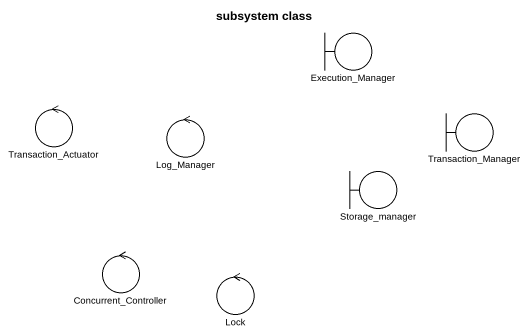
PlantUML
@startuml
title subsystem class
boundary Execution_Manager
control Transaction_Actuator
control Log_Manager
boundary Transaction_Manager
boundary Storage_manager
control Concurrent_Controller
control Lock
@enduml
